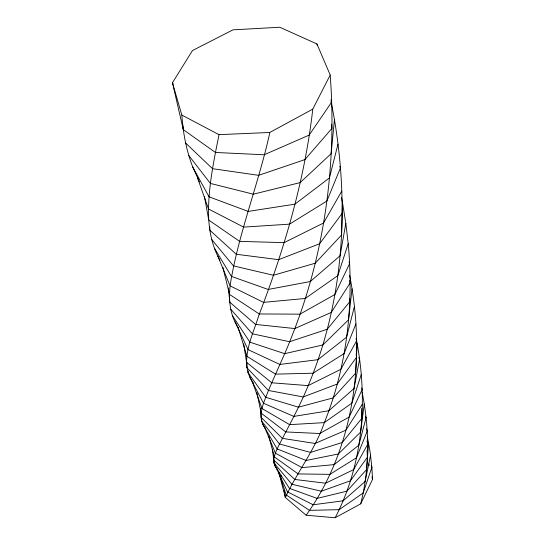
<?xml version="1.0" encoding="UTF-8"?>
<svg xmlns="http://www.w3.org/2000/svg" width="545" height="545" viewBox="0 0 545 545"><rect width="100%" height="100%" fill="white"/><g stroke="black" fill="none" stroke-linecap="round" stroke-linejoin="round"><path stroke-width="0.82" d="M273.944 462.882L273.944 461.206M277.078 468.857C270.456 462.167 275.538 452.289 278.87 445.313C289.531 424.644 300.833 404.247 309.444 382.597C345.55 295.009 349.856 196.656 331.626 104.354M252.567 381.854C238.785 361.26 252.512 336.081 258.834 315.364C284.415 248.908 304.75 180.034 312.789 109.089L330.202 75.006C336.783 162.24 325.202 251.865 292.856 333.622C284.224 356.777 272.657 378.707 264.018 401.849C260.864 410.371 258.909 421.244 265.619 428.656M341.79 191.022L323.546 223.014L284.095 242.648L239.657 241.367L208.803 220.132C209.621 234.037 213.136 248.009 219.901 260.299M188.815 155.536L210.377 183.42L253.35 194.184L300.179 182.589L331.128 153.71L334.439 119.846M335.08 517.75L306.133 515.216C355.394 446.702 365.702 356.519 349.618 275.239M306.058 515.182L285.382 497.49C297.148 472.038 315.187 449.489 324.357 422.6C347.151 366.24 353.875 303.776 348.201 243.765L337.818 275.627L305.227 298.476L263.507 302.352L230.119 285.887C228.784 297.938 229.5 310.779 235.004 321.857L248.064 349.645L279.851 364.448L317.967 359.68L346.606 337.151L354.379 306.556M372.535 479.368L360.715 503.812C369.851 467.44 369.551 429.065 362.146 392.42M342.137 213.422L319.615 243.758L278.652 259.672L236.237 254.256L209.886 230.283L209.764 226.822M355.606 373.189L357.145 343.629M192.787 167.111L199.47 181.921M360.661 503.873L335.168 517.73C363.726 463.012 368.066 398.157 356.123 338.302M261.627 420.992L261.777 418.458M211.773 239.582L233.458 265.892L273.386 275.259L315.228 263.228L341.538 235.031L342.478 202.529L345.816 223.307L348.201 243.724M366.553 469.586L368.577 442.772M214.471 248.261L231.4 276.39L268.188 289.463L310.282 281.527L340.066 255.796L345.823 223.321M352.009 288.823L348.541 319.82L322.81 344.985L284.654 353.671L249.889 342.171L232.524 315.807M247.975 372.542L248.173 370.879M217.918 256.327L230.051 285.812C238.274 233.812 258.575 184.012 269.857 132.442L312.735 109.15M360.599 432.069L364.251 404.043M274.734 465.403L274.946 463.754M359.591 359.223L354.032 388.544L328.805 410.76L293.823 416.407L263.507 403.252L249.767 377.133M365.123 481.542L370.559 455.143M358.808 445.211L366.077 417.749M330.209 74.992L316.931 43.975M361.253 374.565L351.845 403.177L324.302 422.627L289.633 424.65L262.056 408.559M355.892 323.934L344.052 353.623L313.062 373.209L275.552 374.136L246.953 356.321L238.185 327.545L238.635 328.233M363.154 492.959L371.874 467.365M356.573 340.877L340.884 369.292L308.123 385.622L271.751 382.794L246.599 362.336M356.457 357.336L337.246 384.041L303.19 396.944L268.433 390.479L246.933 367.725M356.478 457.732L367.194 431.224M355.592 373.243L333.172 397.891L298.428 407.197L265.647 397.257L247.995 372.63M197.522 177.908L208.49 208.994L243.642 227.108L289.524 224.152L326.864 201.044L340.414 167.983L339.692 166.368M362.146 389.6L349.113 417.068L319.704 433.52L285.73 431.933L261.239 413.233M353.671 469.586L367.623 444.413M317.34 45.555L316.87 43.934L279.776 27.25L233.015 29.839L192.487 50.528L172.458 82.738L183.284 129.628L215.398 152.464L264.161 154.773L309.151 135.106L331.592 102.208L331.04 99.674M362.302 404.247L345.898 430.182L315.051 443.46L282.337 438.357L261.103 417.368M350.462 480.731L367.385 457.248M361.757 418.451L342.267 442.52L310.548 452.418L279.483 444.012M346.927 491.14L366.519 469.667M360.558 432.151L338.35 453.985L306.174 460.471L277.173 448.93M343.146 500.78L365.075 481.61M358.753 445.285L334.174 464.613L301.998 467.624L275.436 453.195M339.201 509.65L363.106 493.027M356.43 457.793L329.923 474.348L298.238 473.939M353.616 469.64L325.583 483.217L294.859 479.457M350.387 480.785L321.312 491.229L291.909 484.246M317.183 498.396L346.852 491.181M269.727 132.483L219.035 134.642C213.402 162.594 207.325 191.602 208.755 220.071L204.464 196.636M313.212 504.765L343.064 500.821M309.512 510.352L339.113 509.677M289.456 488.375L317.095 498.396M218.892 134.615L181.853 115.084C183.031 132.755 186.308 150.556 192.801 167.152L209.028 196.813L248.207 211.419L294.913 204.157L329.418 177.936L337.982 144.173M287.528 491.903L313.123 504.752M286.166 494.921L309.424 510.331M298.17 473.912L274.312 456.901L268.746 436.068M181.812 115.043L172.458 82.751L173.031 83.93M273.822 460.123L294.777 479.423M342.458 202.502L341.463 197.249M273.972 462.957L291.834 484.205M261.654 421.074L279.428 443.971M252.928 382.358L253.302 382.863M274.748 465.478L289.388 488.32M358.705 357.718L359.577 359.135M237.327 326.148L235.004 321.857M262.874 424.439L277.105 448.869M185.634 143.069L212.516 168.684L258.616 175.333L304.9 159.61L331.878 128.463L331.639 124.206M365.341 416.169L366.07 417.668M276.151 467.774L287.474 491.849M264.754 427.546L275.375 453.133M371.268 465.709L371.867 467.283L372.542 479.287L371.963 476.855M252.212 381.343L261.995 408.491M349.059 262.016L349.604 263.691L334.862 294.532L299.954 314.158L259.236 313.968L229.534 294.416L222.864 267.35M366.397 428.724L367.201 431.143M279.183 473.128L286.118 494.853M361.703 387.904L362.153 389.512M278.577 471.527L285.342 497.415L284.156 490.854M368.863 463.877L369.251 465.498M356.192 339.154L356.58 340.802M230.746 309.233L252.39 333.806L289.586 341.722L327.225 329.262L349.706 301.801L349.624 298.374M367.31 436.47L370.109 451.982L371.867 467.283M256.872 392.707L261.191 413.158M331.013 101.241L331.469 103.577M367.003 441.014L367.637 444.332M349.658 280.505L350.094 283.039L331.285 312.428L294.743 328.56L255.496 324.418L229.779 302.203L228.416 288.005M281.329 475.254L281.622 476.895M183.277 129.601L182.725 124.648M243.71 343.847L246.551 362.255M272.391 449.189L273.781 460.055M356.171 353.909L356.464 357.275M260.408 408.212L261.069 417.293M367.037 450.449L367.405 457.166M246.831 362.602L246.899 367.643M361.757 408.423L361.785 418.369"/></g></svg>
